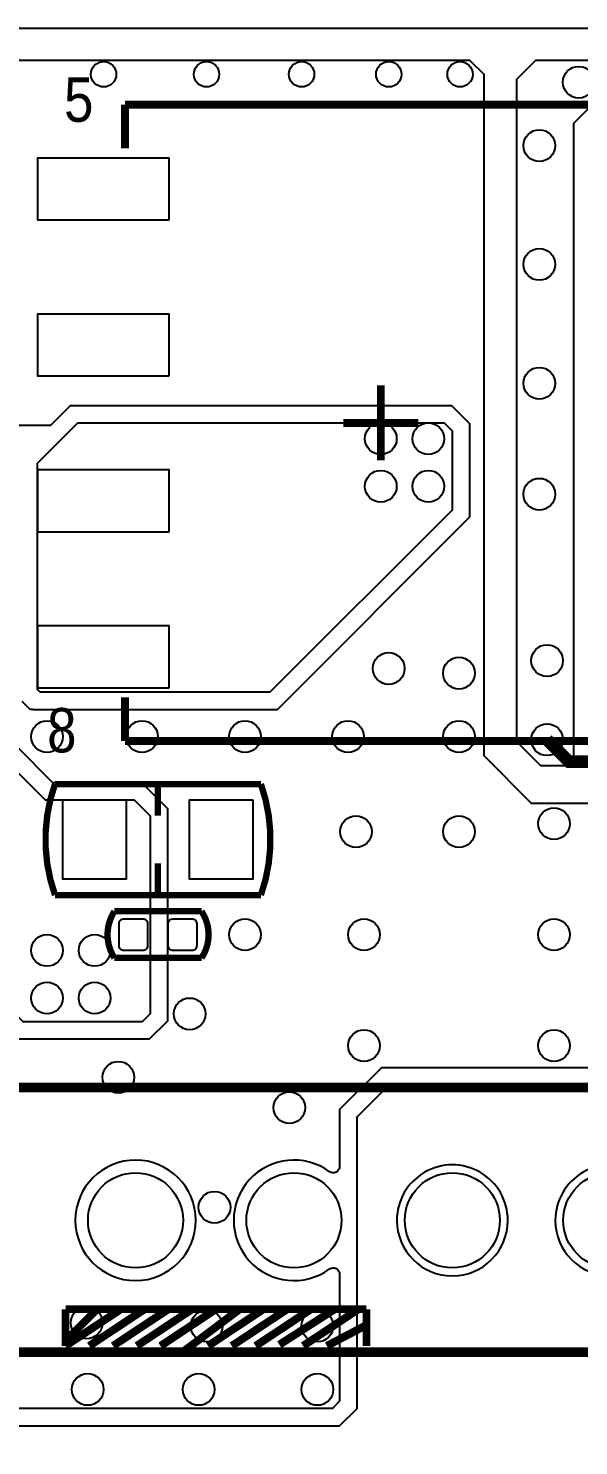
# Model space of a CAD drawing. Extents: x -4 to 87.6, y -5.6 to 52.5.
# Drawn here: x 16.46 to 25.29, y 29.78 to 52.5 of the extents above; entities that cross this region are included whole.
import ezdxf

# ---------------------------------------------------------------- set-up
doc = ezdxf.new("R2010")
doc.units = 0
for name, color, linetype in [('BG_OUTLINE', 254, 'CONTINUOUS'), ('ET_TOP', 171, 'CONTINUOUS'), ('PG_SILKSCREEN_TOP', 254, 'CONTINUOUS'), ('PIN_TOP', 94, 'CONTINUOUS'), ('VC_TOP', 254, 'CONTINUOUS')]:
    doc.layers.add(name, color=color, linetype=linetype)

msp = doc.modelspace()

# ---------------------------------------------------------------- linework, layer by layer
at = {"layer": 'BG_OUTLINE'}
msp.add_lwpolyline([(78.5, -3.5001, 0.414214), (81.5, -0.5001), (81.5, 49.5, 0.414214), (78.5, 52.5), (-0.5001, 52.5, 0.414217), (-3.5001, 49.5), (-3.5001, -0.5001, 0.414219), (-0.5001, -3.5001)], format="xyb", close=True, dxfattribs=at)
at = {"layer": 'ET_TOP'}
for points in [[(-0.5001, 51.9918), (23.5389, 51.9918), (23.7668, 51.7639), (23.7668, 40.8419), (24.5288, 40.0799), (48.9128, 40.0799)], [(25.6007, 51.3715), (25.2044, 50.9753), (25.2044, 40.7734), (25.1104, 40.6794), (24.6837, 40.6794), (24.2976, 41.0654), (24.2976, 51.687), (24.6024, 51.9918), (49.1668, 51.9918)], [(15.6469, 46.1411), (16.5908, 46.1411), (16.5913, 46.1416), (16.8267, 46.1416), (17.1409, 46.4556), (23.2476, 46.4556), (23.5387, 46.1648), (23.5387, 44.6631), (20.4536, 41.5783), (16.539, 41.5783), (16.5351, 41.5818), (16.4927, 41.5818), (16.3627, 41.7119)], [(16.256, 41.0078), (16.8519, 40.4119), (18.2768, 40.4119), (18.6949, 39.9938), (18.6949, 36.5872), (18.4038, 36.2961), (16.2672, 36.2961)]]:
    msp.add_lwpolyline(points, dxfattribs=at)
for points in [[(23.2588, 46.0489), (23.2588, 44.7789), (20.3378, 41.8579), (16.6548, 41.8579), (16.6103, 41.9024), (16.6103, 45.5295), (17.2568, 46.1759), (23.1318, 46.1759)], [(16.129, 45.7479), (16.129, 44.0995), (16.0147, 43.9852), (14.1808, 43.9852), (13.9014, 43.7058), (13.9014, 42.6136), (13.97, 42.545), (14.3231, 42.545), (16.7361, 40.132), (18.161, 40.132), (18.415, 39.878), (18.415, 36.703), (18.288, 36.576), (16.383, 36.576), (16.129, 36.83), (16.129, 38.3337), (13.6957, 40.767), (12.319, 40.767), (11.811, 41.275), (11.811, 45.212), (12.446, 45.847), (16.0299, 45.847)], [(7.112, 34.036), (7.493, 34.417), (8.509, 34.417), (8.89, 34.036), (8.89, 31.496), (10.287, 30.099), (21.4554, 30.099), (21.7348, 30.3784), (21.7348, 35.052), (22.2428, 35.56), (29.6088, 35.56), (29.8628, 35.306), (29.8628, 32.2059), (26.6878, 29.0309), (26.6878, 18.9979), (26.4338, 18.7439), (22.3698, 18.7439), (21.7348, 19.3789), (21.7348, 28.321), (21.4808, 28.575), (9.652, 28.575), (7.112, 31.115)]]:
    msp.add_lwpolyline(points, close=True, dxfattribs=at)
at = {"layer": 'ET_TOP', "const_width": 0.2032}
msp.add_lwpolyline([(24.7828, 41.0959), (25.1333, 40.7454), (31.0363, 40.7454), (31.2598, 40.9689)], dxfattribs=at)
at = {"layer": 'ET_TOP'}
msp.add_lwpolyline([(44.8234, 38.0279), (38.2476, 38.0279), (34.272, 34.0523, -0.422839), (34.1262, 34.0545, 1.181225), (32.9725, 32.5387, -0.782078), (32.925, 32.3474), (32.5272, 32.3474), (31.796, 33.0784), (31.8051, 33.1076, 0.726082), (30.305, 34.1671, -0.61686), (30.1427, 34.2483), (30.1427, 35.4218), (29.7246, 35.8399), (22.127, 35.8399), (21.4549, 35.1678), (21.4549, 34.2539, -0.61369), (21.2933, 34.1721, 1.972304), (21.2933, 32.6141, -0.613877), (21.4549, 32.5323), (21.4549, 30.4942), (21.3396, 30.3789), (10.4028, 30.3789)], format="xyb", dxfattribs=at)
for points in [[(19.1483, 33.3931, 1), (17.2169, 33.3932, 1)], [(24.1521, 33.3931, 1), (22.3731, 33.3932, 1)], [(26.6921, 33.3931, 1), (24.9131, 33.3932, 1)]]:
    msp.add_lwpolyline(points, format="xyb", close=True, dxfattribs=at)
at = {"layer": 'PG_SILKSCREEN_TOP'}
for points, const_width in [([(26.2158, 51.276), (18.0157, 51.276)], 0.127), ([(18.0157, 51.276), (18.0157, 50.576)], 0.127), ([(22.1158, 46.7759), (22.1158, 45.576)], 0.127), ([(21.5158, 46.1759), (22.7157, 46.1759)], 0.127), ([(18.0157, 41.7759), (18.0157, 41.0759)], 0.127), ([(18.0157, 41.0759), (26.2158, 41.0759)], 0.127), ([(18.542, 40.386), (18.542, 39.878)], 0.1016), ([(18.542, 38.608), (18.542, 39.116)], 0.1016), ([(17.8435, 38.3464), (19.2405, 38.3464)], 0.1016), ([(19.2405, 37.5996), (17.8435, 37.5996)], 0.1016), ([(-3.8773, 35.5222), (47.5526, 35.5222)], 0.1524), ([(17.5677, 31.9692), (17.0597, 31.4612)], 0.127), ([(17.9487, 31.9692), (17.0597, 31.3802)], 0.127), ([(17.0597, 31.9692), (21.8857, 31.9692)], 0.127), ([(17.0597, 31.3802), (17.0597, 31.9692)], 0.127), ([(18.3297, 31.9692), (17.4407, 31.3802)], 0.127), ([(18.7107, 31.9692), (17.8217, 31.3802)], 0.127), ([(19.0917, 31.9692), (18.2027, 31.3802)], 0.127), ([(19.4727, 31.9692), (18.5837, 31.3802)], 0.127), ([(19.8537, 31.9692), (18.9525, 31.2931)], 0.127), ([(20.2347, 31.9692), (19.3457, 31.3802)], 0.127), ([(20.6157, 31.9692), (19.7267, 31.3802)], 0.127), ([(20.9967, 31.9692), (20.1077, 31.3802)], 0.127), ([(21.3777, 31.9692), (20.4887, 31.4002)], 0.127), ([(21.7587, 31.9692), (20.8697, 31.3802)], 0.127), ([(21.8857, 31.9692), (21.8857, 31.3802)], 0.127), ([(21.8857, 31.7152), (21.2507, 31.3802)], 0.127), ([(-3.8773, 31.2801), (47.5526, 31.2801)], 0.1524)]:
    msp.add_lwpolyline(points, dxfattribs=dict(at, const_width=const_width))
at = {"layer": 'PG_SILKSCREEN_TOP', "const_width": 0.1016}
for points in [[(20.193, 38.608), (16.891, 38.608, -0.171565), (16.891, 40.386), (20.193, 40.386, -0.171906), (20.193, 38.608)], [(17.8435, 38.3464, 0.294158), (17.8435, 37.5996)], [(19.2405, 38.3464, -0.303722), (19.2405, 37.5996)]]:
    msp.add_lwpolyline(points, format="xyb", dxfattribs=at)
at = {"layer": 'PIN_TOP'}
for points in [[(18.7157, 49.426), (16.6156, 49.426), (16.6156, 50.426), (18.7157, 50.426)], [(18.7157, 46.9258), (16.6156, 46.9258), (16.6156, 47.9258), (18.7157, 47.9258)], [(18.7157, 44.426), (16.6156, 44.426), (16.6156, 45.426), (18.7157, 45.426)], [(18.7157, 41.9258), (16.6156, 41.9258), (16.6156, 42.9258), (18.7157, 42.9258)], [(18.034, 40.132), (18.034, 38.862), (17.018, 38.862), (17.018, 40.132)], [(20.066, 40.132), (20.066, 38.862), (19.05, 38.862), (19.05, 40.132)]]:
    msp.add_lwpolyline(points, close=True, dxfattribs=at)
for points in [[(18.3769, 37.7952, -0.414214), (18.3007, 37.719), (17.9959, 37.719, -0.414214), (17.9197, 37.7952), (17.9197, 38.1508, -0.414214), (17.9959, 38.227), (18.3007, 38.227, -0.414214), (18.3769, 38.1508)], [(19.1643, 37.7952, -0.414214), (19.0881, 37.719), (18.7833, 37.719, -0.414214), (18.7071, 37.7952), (18.7071, 38.1508, -0.414214), (18.7833, 38.227), (19.0881, 38.227, -0.414214), (19.1643, 38.1508)]]:
    msp.add_lwpolyline(points, format="xyb", close=True, dxfattribs=at)
for centre in [(18.1826, 33.3931), (20.7226, 33.3931), (23.2626, 33.3931), (25.8026, 33.3931)]:
    msp.add_circle(centre, 0.762, dxfattribs=at)
at = {"layer": 'VC_TOP'}
for centre, radius in [((17.6708, 51.7639), 0.2032), ((19.3218, 51.7639), 0.2032), ((20.8458, 51.7639), 0.2032), ((22.2428, 51.7639), 0.2032), ((23.3858, 51.7639), 0.2032), ((25.2908, 51.6369), 0.254), ((24.6558, 50.6209), 0.254), ((24.6558, 48.7159), 0.254), ((24.6558, 46.8109), 0.254), ((22.1158, 45.9219), 0.254), ((22.8778, 45.9219), 0.254), ((22.1158, 45.1599), 0.254), ((22.8778, 45.1599), 0.254), ((24.6558, 45.0329), 0.254), ((22.2428, 42.2389), 0.254), ((24.7828, 42.3659), 0.254), ((23.368, 42.164), 0.254), ((16.764, 41.148), 0.254), ((18.288, 41.148), 0.254), ((19.939, 41.148), 0.254), ((21.59, 41.148), 0.254), ((23.368, 41.148), 0.254), ((24.7828, 41.0959), 0.254), ((24.892, 39.751), 0.254), ((21.717, 39.624), 0.254), ((23.368, 39.624), 0.254), ((19.939, 37.973), 0.254), ((21.844, 37.973), 0.254), ((24.892, 37.973), 0.254), ((16.764, 37.719), 0.254), ((17.526, 37.719), 0.254), ((16.764, 36.957), 0.254), ((17.526, 36.957), 0.254), ((19.05, 36.703), 0.254), ((21.844, 36.195), 0.254), ((24.892, 36.195), 0.254), ((17.907, 35.687), 0.254), ((20.6477, 35.1993), 0.254), ((19.4488, 33.6029), 0.254), ((17.399, 31.75), 0.254), ((19.3218, 31.6979), 0.254), ((21.0998, 31.6979), 0.254), ((17.4168, 30.6819), 0.254), ((19.1948, 30.6819), 0.254), ((21.0998, 30.6819), 0.254)]:
    msp.add_circle(centre, radius, dxfattribs=at)

# ---------------------------------------------------------------- texts
at = {"layer": 'PG_SILKSCREEN_TOP', "width": 0.892857}
for s, p in [('5', (17.0358, 51.0019)), ('8', (16.764, 40.894))]:
    msp.add_text(s, height=0.7112, dxfattribs=at).set_placement(p)

doc.saveas('drawing.dxf')
